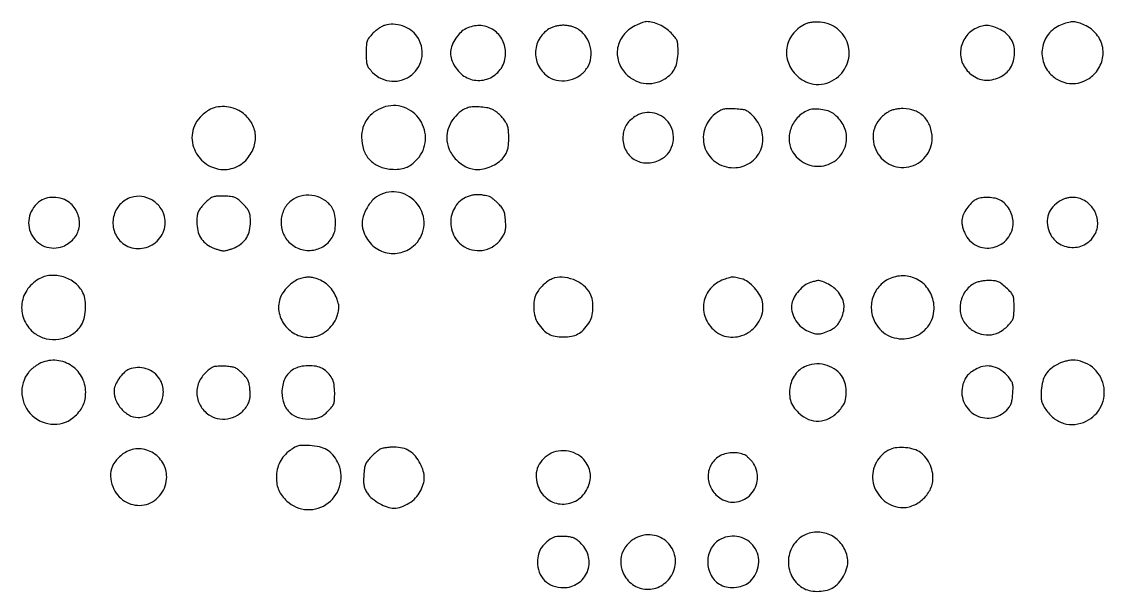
# Model space of a CAD drawing. Extents: x 235 to 2115, y 206 to 2450.
# Drawn here: x 1524 to 2109, y 1219 to 1527 of the extents above; entities that cross this region are included whole.
import ezdxf

# ---------------------------------------------------------------- set-up
doc = ezdxf.new("R2010")
doc.units = 0

msp = doc.modelspace()

# ---------------------------------------------------------------- linework, layer by layer
for points in [[(1856.45863, 1525.120336, 0.106007), (1850.084512, 1520.398288, 0.119705), (1846.54821, 1513.66657, 0.123921), (1846.556848, 1506.247434, 0.118749), (1850.062054, 1499.582105, 0.080809), (1854.820149, 1495.663111, 0.092006), (1860.370898, 1493.673142, 0.092933), (1866.220589, 1493.817058, 0.084312), (1871.842936, 1496.050678, 0.064931), (1875.064986, 1498.635301, 0.077912), (1877.287863, 1501.818837, 0.070681), (1878.570844, 1505.784339, 0.04282), (1878.996262, 1510.707893, 0.015372), (1878.882669, 1514.475728, 0.073391), (1878.440603, 1516.576547, 0.081051), (1877.429644, 1518.360098, 0.021093), (1875.25, 1520.847272, 0.050733), (1872.383668, 1523.299236, 0.043339), (1868.931559, 1525.274135, 0.044652), (1865.324061, 1526.565571, 0.06646), (1862, 1526.972461, 0.064922), (1861.174572, 1526.855647, 0.013079), (1859.753473, 1526.421641, 0.013607), (1858.115874, 1525.82429, 0.012347)], [(1947.222648, 1525.395779, 0.113041), (1940.840117, 1520.053648, 0.125754), (1937.728068, 1512.663741, 0.126257), (1938.548608, 1504.709875, 0.114467), (1943.097011, 1497.796605, 0.083068), (1948.054639, 1494.439916, 0.092603), (1953.651284, 1493.042171, 0.093164), (1959.347683, 1493.762181, 0.085226), (1964.594011, 1496.503908, 0.149316), (1970.517586, 1504.753191, 0.154553), (1970.714482, 1514.781509, 0.155213), (1965.107924, 1523.064875, 0.150714), (1955.677864, 1526.707638, 0.02359), (1953.196834, 1526.762939, 0.032271), (1950.971685, 1526.563465, 0.035668), (1948.985496, 1526.108388, 0.043835)], [(2086.5, 1525.49799, 0.126691), (2079.702748, 1520.928339, 0.127042), (2075.966763, 1513.648503, 0.126872), (2076.220437, 1505.462176, 0.126169), (2080.4, 1498.4, 0.094585), (2085.79046, 1494.737547, 0.1024), (2092, 1493.452352, 0.1024), (2098.20954, 1494.737547, 0.094585), (2103.6, 1498.4, 0.116893), (2107.824775, 1505.249702, 0.127131), (2108.348204, 1513.04649, 0.126297), (2105.024752, 1520.158768, 0.114516), (2098.578599, 1525.103669, 0.02854), (2095.270101, 1526.384091, 0.070004), (2092.705882, 1526.830633, 0.067777), (2090.068468, 1526.558782, 0.025451)], [(1720.474952, 1524.970584, 0.055348), (1719.071063, 1524.371804, 0.022863), (1717.317745, 1523.273895, 0.022284), (1715.527323, 1521.91356, 0.026687), (1713.974952, 1520.474157, 0.025466), (1711.950672, 1518.160821, 0.087119), (1711.006216, 1516.407652, 0.068381), (1710.59971, 1514.220791, 0.01181), (1710.5, 1510, 0.011804), (1710.5996, 1505.78163, 0.068244), (1711.005474, 1503.594552, 0.08711), (1711.947962, 1501.84257, 0.025618), (1713.964893, 1499.536221, 0.186865), (1724.339464, 1494.758765, 0.188875), (1735.16859, 1498.242822, 0.191142), (1740.666235, 1508.107234, 0.189598), (1737.92933, 1519.099247, 0.086867), (1734.605092, 1522.379384, 0.070348), (1730.119619, 1524.629464, 0.07004), (1725.165628, 1525.554708, 0.08454)], [(1763.741781, 1522.775776, 0.076566), (1760.917993, 1520.501043, 0.048799), (1758.386152, 1517.116935, 0.049265), (1756.591726, 1513.367313, 0.087195), (1756, 1510, 0.086779), (1756.608578, 1506.519917, 0.053328), (1758.433856, 1502.768194, 0.052397), (1761.06819, 1499.402178, 0.072629), (1764.098004, 1497.065075, 0.13783), (1771.815576, 1495.191992, 0.139352), (1779.342476, 1497.625944, 0.138766), (1784.485671, 1503.666257, 0.13629), (1785.747228, 1511.55023, 0.119221), (1783.209398, 1518.512086, 0.128753), (1777.824327, 1523.310112, 0.129427), (1770.80242, 1524.838314, 0.121126)], [(1809.24086, 1523.005402, 0.063569), (1806.206639, 1520.579253, 0.065533), (1803.915075, 1517.491504, 0.0652), (1802.492028, 1513.901191, 0.061865), (1802.007476, 1510, 0.061865), (1802.492028, 1506.098809, 0.0652), (1803.915075, 1502.508496, 0.065533), (1806.206639, 1499.420747, 0.063569), (1809.24086, 1496.994598, 0.105194), (1814.64847, 1495.094434, 0.09422), (1820.591591, 1495.449012, 0.093404), (1826.032478, 1497.969005, 0.101158), (1830.005402, 1502.24086, 0.105194), (1831.905566, 1507.64847, 0.09422), (1831.550988, 1513.591591, 0.093404), (1829.030995, 1519.032478, 0.101158), (1824.75914, 1523.005402, 0.043469), (1823.11901, 1523.819316, 0.030771), (1821.161885, 1524.451065, 0.029844), (1819.064346, 1524.85673, 0.032855), (1817, 1524.992524, 0.032855), (1814.935654, 1524.85673, 0.029844), (1812.838115, 1524.451065, 0.030771), (1810.88099, 1523.819316, 0.043469)], [(2041, 1523.879272, 0.126105), (2034.927627, 1519.458264, 0.128292), (2031.7786, 1512.688941, 0.129461), (2032.351218, 1505.29246, 0.129596), (2036.492566, 1499.140671, 0.057671), (2039.978738, 1496.728331, 0.078561), (2043.585539, 1495.479578, 0.078395), (2047.407547, 1495.402999, 0.057155), (2051.5305, 1496.458498, 0.064268), (2055.213219, 1498.437833, 0.07821), (2058.000346, 1501.181998, 0.077184), (2059.835328, 1504.681003, 0.060595), (2060.720604, 1508.877762, 0.065067), (2060.530876, 1513.277264, 0.084395), (2059.1813, 1517.075056, 0.083825), (2056.643443, 1520.232137, 0.063242), (2052.964118, 1522.75, 0.034437), (2049.637425, 1524.176023, 0.060577), (2046.718535, 1524.813787, 0.066553), (2043.927369, 1524.705433, 0.051723)], [(1625.5, 1479.129298, 0.06516), (1620.846701, 1475.320669, 0.082325), (1617.754749, 1470.70748, 0.087465), (1616.435321, 1465.576773, 0.08527), (1616.931077, 1460.255959, 0.130349), (1621.616184, 1452.11615, 0.136127), (1629.648356, 1447.5311, 0.140297), (1638.704673, 1447.808911, 0.141394), (1646.210755, 1452.838622, 0.094469), (1649.941284, 1459.490306, 0.115713), (1650.596843, 1466.568883, 0.117022), (1648.039755, 1473.14142, 0.098193), (1642.664302, 1478.36444, 0.071602), (1638.58116, 1480.248423, 0.061278), (1633.906809, 1481.036065, 0.063031), (1629.320813, 1480.662102, 0.087349)], [(1719.655189, 1480.586578, 0.066093), (1714.712259, 1477.982442, 0.082276), (1711.029405, 1474.331365, 0.084067), (1708.774825, 1469.755612, 0.072645), (1708, 1464.450789, 0.082138), (1709.108179, 1457.750493, 0.104876), (1712.301224, 1452.384885, 0.105325), (1717.384947, 1448.79283, 0.083454), (1723.937434, 1447.198145, 0.039405), (1728.341923, 1447.227049, 0.070641), (1731.860061, 1448.037376, 0.071923), (1734.971534, 1449.782, 0.04231), (1738.129375, 1452.660724, 0.172057), (1742.516583, 1462.859078, 0.163927), (1739.616904, 1473.781908, 0.164621), (1730.713203, 1480.6926, 0.17336)], [(1765, 1480.278468, 0.085157), (1760.761644, 1477.798898, 0.068012), (1757.2039, 1473.869, 0.067688), (1754.816612, 1469.107591, 0.082583), (1754, 1464.197122, 0.106013), (1755.34852, 1457.908437, 0.089), (1759.205724, 1452.270456, 0.089796), (1764.746015, 1448.363951, 0.110736), (1770.907284, 1447.021962, 0.065529), (1774.811676, 1447.560167, 0.049209), (1778.865715, 1449.114846, 0.049721), (1782.487184, 1451.405002, 0.072126), (1785.098931, 1454.133472, 0.039548), (1786.313483, 1456.15741, 0.056189), (1787.030794, 1458.12754, 0.044096), (1787.392765, 1460.542479, 0.015163), (1787.5, 1464.077842, 0.014808), (1787.389303, 1467.81478, 0.053095), (1786.996874, 1470.166917, 0.06493), (1786.163766, 1472.131463, 0.03022), (1784.618178, 1474.433948, 0.032234), (1783.270595, 1475.982715, 0.024119), (1781.602924, 1477.511802, 0.02459), (1779.885045, 1478.803365, 0.049973), (1778.400297, 1479.606105, 0.058617), (1775.456176, 1480.448494, 0.027869), (1771.529903, 1480.865678, 0.027561), (1767.668006, 1480.846463, 0.074978)], [(1900.054066, 1477.834206, 0.155318), (1893.631978, 1469.659305, 0.163311), (1893.285453, 1459.457409, 0.164848), (1899.152677, 1451.179014, 0.158167), (1908.950789, 1448, 0.145015), (1917.838443, 1450.63306, 0.153288), (1923.62605, 1457.637723, 0.149473), (1924.452589, 1466.839099, 0.136712), (1920.05748, 1475.304035, 0.021108), (1917.636655, 1477.689059, 0.080538), (1915.863846, 1478.83795, 0.072932), (1913.730874, 1479.425229, 0.015378), (1909.873294, 1479.78236, 0.014275), (1906.310841, 1479.900014, 0.050123), (1904.02919, 1479.681, 0.064498), (1902.149819, 1479.048427, 0.035825)], [(1992.411303, 1478.109054, 0.080643), (1987.787932, 1474.146951, 0.096809), (1985.004301, 1469.150728, 0.09817), (1984.329061, 1463.531127, 0.085292), (1985.777299, 1457.770549, 0.169866), (1993.094504, 1449.963034, 0.172564), (2003.62954, 1448.48354, 0.173741), (2012.680912, 1453.986841, 0.171776), (2016.230769, 1464.014778, 0.088252), (2015.097359, 1470.386211, 0.105929), (2011.853048, 1475.524746, 0.107324), (2006.82713, 1478.837215, 0.092672), (2000.602117, 1479.996262, 0.026231), (1998.247067, 1479.870894, 0.030214), (1996.028522, 1479.499095, 0.032649), (1994.04825, 1478.90443, 0.047683)], [(1856.5, 1476.13944, 0.036799), (1853.403686, 1473.89657, 0.066186), (1851.296782, 1471.580571, 0.071857), (1849.97749, 1468.934473, 0.051747), (1849.270363, 1465.706294, 0.124631), (1850.258299, 1458.473041, 0.141369), (1854.564278, 1452.977265, 0.140168), (1861.168268, 1450.590579, 0.121783), (1868.436602, 1451.868931, 0.1069), (1873.187637, 1455.329075, 0.110448), (1876.016154, 1460.405564, 0.109736), (1876.423045, 1466.230624, 0.104377), (1874.347505, 1471.797741, 0.102826), (1870.91072, 1475.343503, 0.089599), (1866.17753, 1477.442199, 0.090541), (1861.054274, 1477.739897, 0.108114)], [(1949.000513, 1478.929999, 0.109518), (1943.378389, 1474.950906, 0.103248), (1939.818796, 1468.888878, 0.106539), (1939.045839, 1462.072022, 0.124036), (1941.253398, 1455.951949, 0.155839), (1949.049169, 1449.793302, 0.15943), (1958.893074, 1449.367555, 0.16353), (1966.909151, 1454.818382, 0.163801), (1970, 1464, 0.062052), (1969.532588, 1467.751764, 0.061465), (1968.158647, 1471.287106, 0.059234), (1965.910236, 1474.491988, 0.050862), (1962.864236, 1477.268013, 0.085922), (1960.024549, 1478.696224, 0.043845), (1956.105709, 1479.518988, 0.043841), (1952.102048, 1479.645886, 0.08566)], [(1671.181971, 1430.96959, 0.118676), (1666.816892, 1426.618839, 0.104592), (1664.654897, 1420.552699, 0.102974), (1665.119177, 1414.050475, 0.111465), (1668.151546, 1408.480179, 0.119579), (1674.043818, 1404.342319, 0.120187), (1681.165721, 1403.375108, 0.122227), (1687.841996, 1405.793184, 0.126368), (1692.515089, 1411.029178, 0.079393), (1693.666651, 1414.518193, 0.046853), (1693.959808, 1418.906546, 0.04722), (1693.437056, 1423.194872, 0.09206), (1692.102114, 1426.358703, 0.100942), (1688.036302, 1430.435253, 0.092406), (1682.572417, 1432.75324, 0.092129), (1676.625799, 1432.950723, 0.099568)], [(1718.450423, 1433.593404, 0.098723), (1714.12402, 1430.585028, 0.068288), (1710.601282, 1425.753746, 0.069442), (1708.562491, 1420.253976, 0.112415), (1708.600002, 1415.287466, 0.120287), (1712.635291, 1407.360472, 0.132238), (1719.747771, 1402.520039, 0.134264), (1728.241969, 1401.94432, 0.125719), (1736.090506, 1405.729609, 0.185377), (1741.601048, 1415.704944, 0.177452), (1739.1507, 1427.02656, 0.175562), (1729.930202, 1434.165278, 0.182495)], [(1767.184668, 1432.985757, 0.160567), (1759.883729, 1428.572293, 0.146074), (1756.295687, 1420.506443, 0.143317), (1757.686836, 1411.674735, 0.153516), (1763.604101, 1405.26645, 0.090444), (1769.029094, 1403.346427, 0.098902), (1774.605836, 1403.555073, 0.097729), (1779.725903, 1405.899511, 0.086175), (1783.8385, 1410.101611, 0.035093), (1785.032575, 1412.127704, 0.063625), (1785.664649, 1413.941546, 0.052437), (1785.887029, 1416.083371, 0.017136), (1785.773886, 1419.261123, 0.019798), (1785.419696, 1422.484307, 0.059808), (1784.83456, 1424.610847, 0.06657), (1783.801302, 1426.41158, 0.028984), (1781.996396, 1428.503719, 0.015609), (1780.590007, 1429.866913, 0.01759), (1779.154696, 1431.084256, 0.017072), (1777.870522, 1432.028648, 0.085315), (1777.06101, 1432.39965, 0.017786), (1774.117596, 1433.07008, 0.032289), (1771.669145, 1433.374831, 0.03691), (1769.44107, 1433.342498, 0.034267)], [(1534.5, 1430.072967, 0.178414), (1528.665867, 1421.930001, 0.183862), (1529.606309, 1412.069384, 0.188732), (1536.810961, 1405.504446, 0.184736), (1546.636806, 1405.499096, 0.120967), (1552.448014, 1409.52249, 0.135072), (1555.441456, 1415.626556, 0.133339), (1554.909086, 1422.464818, 0.116524), (1550.999012, 1428.500947, 0.097229), (1547.471847, 1430.762416, 0.070439), (1542.922262, 1431.854771, 0.070952), (1538.284355, 1431.638142, 0.102267)], [(1583.604322, 1431.971882, 0.136332), (1577.474677, 1428.085854, 0.128888), (1574.0664, 1421.513724, 0.128075), (1574.309622, 1414.081325, 0.13378), (1578.158673, 1407.851778, 0.168572), (1586.090316, 1404.334855, 0.154809), (1594.817183, 1406.321467, 0.155077), (1600.792979, 1412.970984, 0.169158), (1601.564864, 1421.597585, 0.102808), (1599.071453, 1426.748813, 0.098139), (1594.697272, 1430.58101, 0.098909), (1589.223299, 1432.435337, 0.106266)], [(1627.445327, 1432.095537, 0.058805), (1626.443136, 1431.515274, 0.01729), (1625.055587, 1430.400355, 0.017104), (1623.569492, 1429.027904, 0.017601), (1622.195327, 1427.569684, 0.026697), (1620.498666, 1425.415543, 0.067054), (1619.577654, 1423.645843, 0.064051), (1619.134858, 1421.647193, 0.022708), (1619.003738, 1418.715204, 0.054948), (1619.519345, 1414.068178, 0.080421), (1621.045831, 1410.25503, 0.084287), (1623.631263, 1407.243753, 0.066857), (1627.27066, 1404.96382, 0.01589), (1629.036601, 1404.228918, 0.015904), (1630.845131, 1403.607894, 0.01594), (1632.455011, 1403.16739, 0.058871), (1633.5, 1403.043924, 0.058871), (1634.544989, 1403.16739, 0.01594), (1636.154869, 1403.607894, 0.015904), (1637.963399, 1404.228918, 0.01589), (1639.72934, 1404.96382, 0.066849), (1643.379731, 1407.250553, 0.084888), (1645.963022, 1410.266401, 0.080669), (1647.483568, 1414.096262, 0.054113), (1647.996262, 1418.788723, 0.02263), (1647.85771, 1421.897029, 0.074496), (1647.37402, 1423.886356, 0.071353), (1646.316769, 1425.692056, 0.019622), (1644.160957, 1428.193102, 0.020426), (1641.813655, 1430.512002, 0.072593), (1640.065218, 1431.691648, 0.074501), (1638.076507, 1432.306559, 0.022256), (1634.910957, 1432.645436, 0.016745), (1632.688695, 1432.70913, 0.017174), (1630.485908, 1432.622783, 0.017187), (1628.585134, 1432.4169, 0.06637)], [(2040.418438, 1431.031147, 0.091658), (2038.015337, 1429.50024, 0.04241), (2035.519742, 1426.745063, 0.042156), (2033.475682, 1423.534676, 0.074453), (2032.447707, 1420.572947, 0.04812), (2032.286911, 1418.776708, 0.042207), (2032.45864, 1416.899954, 0.036968), (2032.978779, 1414.858795, 0.023268), (2033.868931, 1412.563398, 0.173861), (2040.131106, 1405.984683, 0.172915), (2049.162962, 1404.865196, 0.170713), (2056.949344, 1409.717528, 0.17021), (2059.996262, 1418.381966, 0.073461), (2059.477534, 1421.917117, 0.058384), (2057.941604, 1425.460799, 0.059311), (2055.66304, 1428.495068, 0.082929), (2052.953117, 1430.524244, 0.070521), (2050.251684, 1431.469039, 0.038823), (2046.768544, 1431.88206, 0.038753), (2043.245811, 1431.751486, 0.067578)], [(2085.304334, 1430.044003, 0.073393), (2081.405272, 1426.799179, 0.097825), (2079.060817, 1422.844868, 0.099215), (2078.41518, 1418.340319, 0.077501), (2079.448196, 1413.496476, 0.149952), (2084.198106, 1407.407706, 0.143807), (2091.626994, 1404.904891, 0.143833), (2099.228491, 1406.81677, 0.150016), (2104.439491, 1412.51373, 0.132493), (2105.626576, 1419.051571, 0.12172), (2103.433491, 1425.537005, 0.121216), (2098.461966, 1430.273659, 0.130726), (2092, 1431.992524, 0.044596), (2090.427842, 1431.852019, 0.026237), (2088.589398, 1431.420146, 0.026095), (2086.782966, 1430.790542, 0.040022)], [(1533.529571, 1387.776641, 0.117515), (1527.154277, 1381.713084, 0.127122), (1524.432529, 1373.598164, 0.128184), (1525.991575, 1365.232746, 0.12057), (1531.453299, 1358.467823, 0.105864), (1537.552346, 1355.591583, 0.094884), (1544.549418, 1355.307928, 0.095013), (1551.148394, 1357.628443, 0.106505), (1556.115328, 1362.161964, 0.085506), (1557.968816, 1366.016877, 0.051175), (1558.857902, 1371.035992, 0.050808), (1558.711161, 1376.189177, 0.078428), (1557.454212, 1380.455249, 0.115129), (1553.324274, 1385.643427, 0.093335), (1547.009313, 1388.955996, 0.093057), (1539.904599, 1389.750675, 0.113532)], [(1674.593711, 1387.958732, 0.082078), (1671.537091, 1386.465408, 0.042477), (1668.284956, 1383.708659, 0.04229), (1665.510119, 1380.402333, 0.073863), (1663.90556, 1377.213844, 0.135666), (1663.521602, 1369.398366, 0.122094), (1667.153115, 1362.134178, 0.121409), (1673.777528, 1357.37898, 0.133232), (1681.61625, 1356.465162, 0.078259), (1685.981828, 1357.839787, 0.067945), (1689.953315, 1360.53897, 0.067338), (1693.08665, 1364.231097, 0.074197), (1695.002101, 1368.507504, 0.021465), (1695.609199, 1371.099531, 0.057811), (1695.744461, 1372.983996, 0.058253), (1695.44435, 1374.841135, 0.022059), (1694.614703, 1377.338826, 0.050642), (1692.827175, 1380.892901, 0.05447), (1690.398239, 1383.921031, 0.056056), (1687.443013, 1386.281312, 0.059922), (1684.100777, 1387.863935, 0.02352), (1681.459064, 1388.610747, 0.054681), (1679.418584, 1388.855183, 0.053509), (1677.34693, 1388.653715, 0.021703)], [(1811.000513, 1387.934049, 0.052419), (1808.559996, 1386.588514, 0.037326), (1806.136648, 1384.615888, 0.036871), (1803.997025, 1382.269057, 0.046479), (1802.404986, 1379.79966, 0.082213), (1801.229443, 1376.200572, 0.051305), (1801.011108, 1371.759435, 0.051438), (1801.699907, 1367.385166, 0.084856), (1803.25, 1363.989831, 0.040784), (1806.164977, 1360.378539, 0.078005), (1809.114329, 1358.115547, 0.080008), (1812.562929, 1356.899135, 0.044887), (1817, 1356.5, 0.044887), (1821.437071, 1356.899135, 0.080008), (1824.885671, 1358.115547, 0.078005), (1827.835023, 1360.378539, 0.040784), (1830.75, 1363.989831, 0.085114), (1832.315116, 1367.422726, 0.052815), (1832.989252, 1371.811498, 0.052441), (1832.729627, 1376.290241, 0.078803), (1831.501051, 1379.997967, 0.105678), (1827.916911, 1384.3599, 0.075907), (1822.429775, 1387.50799, 0.076988), (1816.338627, 1388.842463, 0.115795)], [(1903.683804, 1387.551188, 0.126778), (1896.531496, 1382.712517, 0.139181), (1892.918556, 1375.179552, 0.138038), (1893.788385, 1366.823262, 0.123936), (1898.892612, 1359.743815, 0.16655), (1907.499866, 1356.410969, 0.148234), (1916.817315, 1358.839388, 0.145171), (1923.350677, 1366.093267, 0.158893), (1924.572881, 1375.463204, 0.089222), (1923.166851, 1379.160256, 0.049663), (1920.27703, 1383.036426, 0.049707), (1916.685991, 1386.260346, 0.090576), (1913.151543, 1387.974605, 0.013383), (1910.189697, 1388.712498, 0.065616), (1908.475155, 1388.860922, 0.062873), (1906.747942, 1388.56395, 0.011683)], [(1950.351605, 1385.907548, 0.092923), (1947.28207, 1384.358777, 0.050216), (1944.182945, 1381.454501, 0.049865), (1941.689005, 1377.945202, 0.083382), (1940.444201, 1374.55426, 0.097002), (1940.476746, 1370.462302, 0.074981), (1942.013612, 1366.265502, 0.072902), (1944.777422, 1362.601524, 0.082222), (1948.375833, 1360.060108, 0.028669), (1951.903546, 1358.595499, 0.082874), (1954.501865, 1358.147276, 0.081238), (1957.134476, 1358.563126, 0.026823), (1960.793149, 1359.992388, 0.032959), (1963.033536, 1361.193001, 0.061576), (1964.630119, 1362.486322, 0.059278), (1965.901631, 1364.163996, 0.02842), (1967.135232, 1366.57281, 0.055244), (1968.443166, 1370.711459, 0.086832), (1968.526822, 1374.430014, 0.087019), (1967.343245, 1377.950371, 0.055706), (1964.86841, 1381.497092, 0.061801), (1962.582331, 1383.529879, 0.035444), (1959.399068, 1385.405768, 0.034536), (1956.194551, 1386.732787, 0.123421), (1954, 1386.904235, 0.02326), (1953.670075, 1386.832482, 0.001505), (1952.722034, 1386.576556, 0.002192), (1951.593978, 1386.263066, 0.001632)], [(1994.5, 1388.521121, 0.114887), (1988.070877, 1384.36624, 0.115091), (1984.143525, 1377.801185, 0.113992), (1983.505329, 1370.123427, 0.111052), (1986.282419, 1362.861753, 0.163143), (1994.5026, 1356.470278, 0.155809), (2005.086647, 1356.170424, 0.156779), (2013.838842, 1362.053797, 0.16521), (2017.293876, 1371.806377, 0.115475), (2015.484414, 1380.0167, 0.123425), (2010.240472, 1386.338648, 0.1251), (2002.696719, 1389.385187, 0.12055)], [(2038.457205, 1385.136969, 0.117546), (2033.579381, 1380.295802, 0.114502), (2031.35071, 1373.728017, 0.117017), (2032.261522, 1366.963654, 0.126791), (2036.11222, 1361.559027, 0.083116), (2041.30883, 1358.488675, 0.104101), (2046.82341, 1357.596758, 0.104559), (2052.211247, 1359.003911, 0.084498), (2057.044357, 1362.545765, 0.025392), (2059.034372, 1364.819268, 0.084705), (2059.980635, 1366.554589, 0.069308), (2060.3947, 1368.686612, 0.013358), (2060.5, 1372.627305, 0.013175), (2060.391349, 1376.750019, 0.082832), (2059.937721, 1378.797985, 0.091584), (2058.858882, 1380.496316, 0.017896), (2056.288723, 1383.071763, 0.018781), (2053.724931, 1385.289183, 0.071062), (2051.903523, 1386.365296, 0.075415), (2049.909611, 1386.855794, 0.022847), (2046.788723, 1386.996262, 0.024591), (2044.342683, 1386.874156, 0.030138), (2042.083746, 1386.511213, 0.033057), (2040.093306, 1385.926644, 0.049005)], [(1533.840181, 1341.97818, 0.027561), (1532.286273, 1341.044341, 0.019339), (1530.64244, 1339.8334, 0.019577), (1529.154404, 1338.547312, 0.038119), (1528.093572, 1337.391829, 0.191932), (1524.554465, 1325.412577, 0.18392), (1530.141438, 1314.014831, 0.18651), (1541.81721, 1309.317826, 0.195284), (1553.339276, 1313.813618, 0.039672), (1555.973339, 1316.73481, 0.060482), (1557.708174, 1319.671149, 0.061494), (1558.671764, 1322.900317, 0.042672), (1558.98355, 1326.70034, 0.129121), (1556.739438, 1335.127761, 0.127616), (1550.637407, 1341.409003, 0.12828), (1542.278602, 1343.911052, 0.131168)], [(1582.418438, 1339.031147, 0.091778), (1580.006069, 1337.493527, 0.042801), (1577.510911, 1334.731859, 0.042495), (1575.469617, 1331.506516, 0.0736), (1574.436658, 1328.514049, 0.131964), (1574.833505, 1323.368057, 0.087937), (1577.761434, 1318.19208, 0.088075), (1582.284493, 1314.34449, 0.133073), (1587.246754, 1313, 0.134911), (1594.08554, 1314.879467, 0.129859), (1599.121385, 1320.009656, 0.13064), (1600.948168, 1326.931355, 0.137297), (1599.040484, 1333.701451, 0.094042), (1595.96253, 1337.105863, 0.084677), (1591.741018, 1339.299518, 0.083959), (1586.997682, 1339.981312, 0.090156)], [(1628, 1340.347573, 0.04432), (1627.265682, 1339.974274, 0.014408), (1626.251777, 1339.298767, 0.014235), (1625.162852, 1338.479538, 0.015558), (1624.154986, 1337.622719, 0.110988), (1620.130765, 1331.914218, 0.120839), (1619.101058, 1325.21268, 0.121592), (1621.288717, 1318.826797, 0.113288), (1626.24086, 1313.994598, 0.104532), (1631.403015, 1312.173086, 0.097715), (1636.994557, 1312.530872, 0.095144), (1642.151225, 1315.011842, 0.093255), (1646.064808, 1319.24086, 0.039543), (1647.041152, 1321.108655, 0.053136), (1647.598508, 1322.933394, 0.045517), (1647.808594, 1325.042083, 0.020555), (1647.717463, 1327.821539, 0.02345), (1647.356592, 1330.795024, 0.06327), (1646.741105, 1332.827581, 0.065219), (1645.648869, 1334.60642, 0.026127), (1643.733333, 1336.733333, 0.025517), (1641.591104, 1338.667398, 0.067735), (1639.834617, 1339.739696, 0.06569), (1637.823875, 1340.321451, 0.022924), (1634.821539, 1340.636649, 0.011768), (1632.674185, 1340.712323, 0.013512), (1630.622577, 1340.68087, 0.012672), (1628.892879, 1340.563601, 0.0723)], [(1671.298549, 1339.040484, 0.068524), (1668.56464, 1336.809796, 0.07181), (1666.58593, 1333.955701, 0.066908), (1665.39861, 1330.48045, 0.048939), (1665, 1326.417694, 0.092132), (1666.151574, 1320.221134, 0.119461), (1669.428727, 1315.484838, 0.118066), (1674.544695, 1312.73846, 0.088586), (1680.937891, 1312.22001, 0.024978), (1683.835824, 1312.645365, 0.060357), (1685.890409, 1313.317693, 0.061101), (1687.710116, 1314.455688, 0.026126), (1689.84574, 1316.379074, 0.022902), (1691.968156, 1318.705363, 0.085154), (1692.956878, 1320.416654, 0.073978), (1693.388988, 1322.481192, 0.01466), (1693.5, 1326.266667, 0.03935), (1693.139751, 1330.837054, 0.077951), (1692.023135, 1334.288356, 0.085441), (1689.987476, 1337.028399, 0.055862), (1686.845708, 1339.415597, 0.092148), (1683.536644, 1340.639931, 0.048718), (1679.156478, 1340.961296, 0.048413), (1674.738106, 1340.424613, 0.082668)], [(1947.218183, 1340.336917, 0.067841), (1944.057573, 1338.205071, 0.070631), (1941.632333, 1335.330892, 0.067147), (1940.014336, 1331.763132, 0.052967), (1939.230067, 1327.591635, 0.06558), (1939.443965, 1323.398729, 0.077913), (1940.754997, 1319.662268, 0.07275), (1943.237523, 1316.315498, 0.048625), (1946.92168, 1313.273797, 0.108006), (1952.212225, 1311.17408, 0.108217), (1957.892383, 1311.475182, 0.099278), (1963.307969, 1314.202067, 0.077513), (1967.815276, 1319.023797, 0.093059), (1969.433788, 1322.733399, 0.065751), (1969.863878, 1327.270661, 0.064515), (1969.096876, 1331.858328, 0.081245), (1967.200554, 1335.718348, 0.098461), (1963.354325, 1339.342877, 0.083266), (1958.183969, 1341.488105, 0.081808), (1952.510703, 1341.851067, 0.089884)], [(2040.502229, 1339.424597, 0.029396), (2037.485913, 1337.618959, 0.060048), (2035.411657, 1335.806536, 0.066392), (2033.957115, 1333.680993, 0.044138), (2032.861978, 1330.933659, 0.166112), (2033.217222, 1321.61958, 0.169203), (2039.199559, 1314.554052, 0.170237), (2048.245832, 1312.760242, 0.167883), (2056.492962, 1316.992654, 0.038712), (2057.969945, 1318.794662, 0.062763), (2058.890061, 1320.545549, 0.052351), (2059.445999, 1322.688042, 0.019269), (2059.791683, 1325.796799, 0.015455), (2059.932034, 1329.193163, 0.066642), (2059.685208, 1331.194766, 0.081287), (2058.945121, 1332.860968, 0.029831), (2057.402258, 1334.933791, 0.066491), (2053.565077, 1338.426959, 0.086714), (2049.261871, 1340.414686, 0.093594), (2044.802505, 1340.741164, 0.092026)], [(2084.240245, 1341.889882, 0.054855), (2080.3069, 1339.372986, 0.082763), (2077.609562, 1336.339529, 0.079369), (2075.970303, 1332.497285, 0.046515), (2075.211877, 1327.542543, 0.016829), (2075.124855, 1324.099959, 0.054833), (2075.392852, 1321.838169, 0.062287), (2076.124498, 1319.845626, 0.026444), (2077.563254, 1317.38553, 0.080546), (2081.951905, 1312.606249, 0.095612), (2087.388594, 1309.799362, 0.097503), (2093.392307, 1309.248156, 0.087221), (2099.41781, 1310.960212, 0.168934), (2107.520583, 1319.065409, 0.16948), (2108.831518, 1330.437268, 0.169744), (2102.783302, 1340.142877, 0.169388), (2092, 1343.977249, 0.045648), (2090.355858, 1343.836855, 0.021594), (2088.276822, 1343.372819, 0.021194), (2086.127433, 1342.695764, 0.02803)], [(1580.411303, 1294.109054, 0.076732), (1575.700193, 1290.13487, 0.103355), (1572.979599, 1285.281366, 0.10652), (1572.475606, 1279.859173, 0.085807), (1574.157379, 1274.238818, 0.156879), (1581.071889, 1267.15303, 0.170306), (1590.573087, 1265.726446, 0.170506), (1598.875364, 1270.547545, 0.157214), (1602.681484, 1279.675508, 0.139188), (1601.137045, 1287.560499, 0.132194), (1595.662355, 1293.642624, 0.135), (1587.973278, 1296.077437, 0.147527)], [(1669.419089, 1295.204495, 0.053852), (1666.170656, 1292.255866, 0.064467), (1663.848438, 1288.842356, 0.064264), (1662.467086, 1284.940749, 0.053031), (1662, 1280.549211, 0.043824), (1662.326539, 1276.830766, 0.060843), (1663.303466, 1273.635524, 0.059404), (1665.042684, 1270.713722, 0.039387), (1667.660724, 1267.813618, 0.180019), (1678.618327, 1263.161262, 0.177621), (1690.025461, 1266.768598, 0.174488), (1696.527489, 1276.97008, 0.175181), (1695.022639, 1288.955623, 0.059319), (1692.451483, 1292.793691, 0.082283), (1689.284711, 1295.449445, 0.076227), (1685.239876, 1297.072045, 0.04365), (1680.022382, 1297.818453, 0.013776), (1676.152507, 1297.924122, 0.060436), (1673.886993, 1297.648701, 0.072178), (1671.951693, 1296.862648, 0.02489)], [(1718.5, 1296.036758, 0.056541), (1717.504735, 1295.481238, 0.015429), (1716.073164, 1294.38637, 0.015399), (1714.515732, 1293.03532, 0.015472), (1713.04694, 1291.593032, 0.0276), (1711.14847, 1289.377025, 0.070537), (1710.114471, 1287.538627, 0.060898), (1709.550556, 1285.328882, 0.016676), (1709.209336, 1281.742888, 0.015026), (1709.100011, 1278.270184, 0.050056), (1709.324403, 1276.00193, 0.063008), (1709.960113, 1274.112033, 0.035041), (1711.170467, 1272, 0.074211), (1713.804832, 1269.106712, 0.044151), (1717.669798, 1266.486252, 0.044404), (1721.880241, 1264.611958, 0.082704), (1725.554606, 1264, 0.083651), (1729.499451, 1264.664633, 0.057788), (1733.586638, 1266.635313, 0.056854), (1737.187641, 1269.537232, 0.073249), (1739.697261, 1272.960023, 0.045736), (1741.332473, 1276.881967, 0.07517), (1741.881295, 1280.427887, 0.074305), (1741.359337, 1284.006399, 0.043681), (1739.75, 1288.030039, 0.056406), (1737.140947, 1292.008135, 0.079107), (1733.951955, 1294.803621, 0.08111), (1730.117072, 1296.424928, 0.062718), (1725.602117, 1296.936614, 0.014193), (1723.502091, 1296.850872, 0.014211), (1721.411247, 1296.646134, 0.014174), (1719.599669, 1296.364225, 0.053401)], [(1809.304334, 1293.044003, 0.078346), (1805.338368, 1289.676833, 0.097428), (1802.955044, 1285.477911, 0.096549), (1802.327331, 1280.658387, 0.075599), (1803.449149, 1275.493979, 0.144971), (1808.547981, 1268.824863, 0.151385), (1816.368364, 1266.149428, 0.149191), (1824.417923, 1268.351719, 0.140081), (1830.105033, 1274.71697, 0.060711), (1831.38213, 1278.45073, 0.074023), (1831.605281, 1282.133694, 0.073673), (1830.745376, 1285.735741, 0.059408), (1828.835283, 1289.231324, 0.103632), (1825.013045, 1292.760064, 0.086761), (1819.849096, 1294.738512, 0.086069), (1814.281856, 1294.855844, 0.099554)], [(1901.189824, 1291.974365, 0.136271), (1896.657855, 1287.133117, 0.13258), (1895.21013, 1280.595162, 0.126679), (1897.237943, 1273.986476, 0.11894), (1902.24086, 1268.994598, 0.179068), (1910.632643, 1267.353293, 0.168638), (1918.324493, 1271.509196, 0.164716), (1921.900626, 1279.630324, 0.17199), (1919.719985, 1288.087548, 0.028434), (1918.665941, 1289.47452, 0.022792), (1917.384166, 1290.844151, 0.023344), (1916.078457, 1292.0039, 0.052836), (1914.969985, 1292.720689, 0.078825), (1911.855351, 1293.722227, 0.052021), (1908.091552, 1293.909981, 0.051538), (1904.32292, 1293.313045, 0.071982)], [(1993.5, 1295.643771, 0.159185), (1986.083829, 1288.744988, 0.161121), (1984.215866, 1278.835161, 0.157612), (1988.626624, 1269.606296, 0.152184), (1997.666321, 1264.546797, 0.117174), (2003.743686, 1264.699225, 0.093296), (2009.683546, 1267.527686, 0.091516), (2014.27958, 1272.384605, 0.107014), (2016.523695, 1278.30944, 0.073991), (2016.528631, 1282.64715, 0.062252), (2015.297801, 1287.078635, 0.062604), (2013.024302, 1291.046564, 0.076818), (2009.967692, 1294.023005, 0.081362), (2006.446654, 1295.751781, 0.049024), (2001.873554, 1296.660117, 0.049136), (1997.23007, 1296.659712, 0.084015)], [(1811.966361, 1248.233731, 0.056807), (1808.096923, 1245.809237, 0.07547), (1805.27967, 1242.766377, 0.079151), (1803.583166, 1239.146743, 0.070402), (1803.003738, 1235.027494, 0.08767), (1804.010833, 1229.355275, 0.109587), (1806.884386, 1224.861383, 0.109405), (1811.393015, 1221.999159, 0.087144), (1817.082306, 1221, 0.146106), (1824.883109, 1223.329211, 0.152598), (1829.970071, 1229.522706, 0.151325), (1830.649339, 1237.553072, 0.143323), (1826.704541, 1244.762126, 0.026912), (1824.677868, 1246.581629, 0.061387), (1822.933963, 1247.663234, 0.062173), (1820.993631, 1248.281243, 0.02822), (1818.34574, 1248.621324, 0.015693), (1816.378113, 1248.699928, 0.017309), (1814.47293, 1248.650251, 0.016932), (1812.857531, 1248.49707, 0.079627)], [(1856.073992, 1247.812406, 0.092529), (1851.470521, 1244.195276, 0.102946), (1848.690422, 1239.284205, 0.103062), (1848.10202, 1233.676404, 0.092939), (1849.751554, 1228.071085, 0.140176), (1855.248292, 1222.171729, 0.142927), (1862.990319, 1220.126722, 0.140701), (1870.708959, 1222.558862, 0.134588), (1876.1203, 1228.748506, 0.156938), (1877.373713, 1237.674986, 0.16104), (1873.161836, 1245.54919, 0.159347), (1865.043587, 1249.413309, 0.153607)], [(1902.121495, 1247.29009, 0.151935), (1896.907849, 1242.341689, 0.128176), (1894.981559, 1234.951063, 0.127049), (1896.903286, 1227.510047, 0.148085), (1902.121381, 1222.437232, 0.086056), (1906.005667, 1221.211977, 0.066163), (1910.460212, 1221.204238, 0.066789), (1914.717816, 1222.354084, 0.091965), (1918.023636, 1224.522645, 0.173031), (1922.506876, 1233.477994, 0.184855), (1920.145227, 1242.959668, 0.185113), (1912.060198, 1248.432055, 0.173376)], [(1947.208535, 1249.332244, 0.145477), (1940.924701, 1243.515208, 0.133062), (1938.563052, 1234.997139, 0.132584), (1940.821813, 1226.428417, 0.144027), (1947.038636, 1220.48002, 0.079519), (1950.724753, 1219.264431, 0.052003), (1955.202627, 1219.013737, 0.052171), (1959.614905, 1219.690671, 0.082361), (1963.102117, 1221.251445, 0.077747), (1966.365147, 1224.233072, 0.058664), (1968.94062, 1228.358815, 0.059884), (1970.438655, 1232.860622, 0.092508), (1970.508658, 1236.948754, 0.112411), (1967.562728, 1244.090101, 0.117322), (1961.851359, 1249.120494, 0.119171), (1954.562598, 1250.991627, 0.118546)]]:
    msp.add_lwpolyline(points, format="xyb", close=True)

doc.saveas('drawing.dxf')
